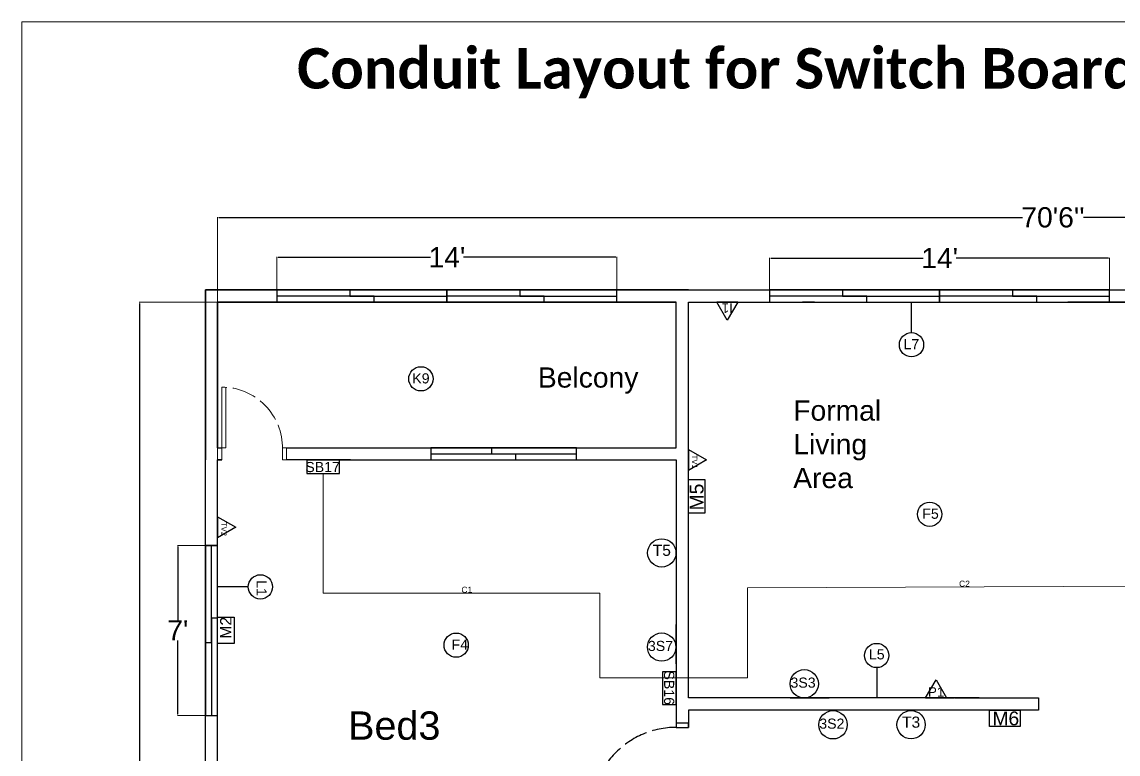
# Model space of a CAD drawing. Header units: inches. Extents: x 1396 to 31789, y 4626 to 27828.
# Drawn here: x 23878 to 24420, y 26458 to 26820 of the extents above; entities that cross this region are included whole.
import ezdxf
from ezdxf.enums import TextEntityAlignment as Align

# ---------------------------------------------------------------- set-up
doc = ezdxf.new("R2010")
doc.units = ezdxf.units.IN
doc.header["$MEASUREMENT"] = 0
doc.linetypes.add('ACAD_ISO02W100', pattern=[15, 12, -3])
doc.layers.add('bath', color=4, linetype='Continuous')
doc.layers.add('SB Grouping and', color=1, linetype='ACAD_ISO02W100')
doc.layers.add('text', color=6, linetype='Continuous', lineweight=9)
doc.styles.add('Arial', font='arial.ttf')
doc.styles.get("Standard").update_dxf_attribs({"font": 'arial.ttf'})
doc.dimstyles.new('civil layout', dxfattribs={"dimtxt": 10, "dimasz": 0.625, "dimexe": 0.18, "dimexo": 0.0625, "dimgap": 0.09, "dimtad": 0, "dimtih": 1, "dimtoh": 1, "dimdec": 1, "dimzin": 0, "dimdsep": 46, "dimlunit": 4, "dimtxsty": 'Standard', "dimcen": 0.09, "dimclrd": 256, "dimclre": 256, "dimclrt": 256, "dimadec": 0, "dimazin": 0, "dimtfac": 1.5, "dimtdec": 1, "dimtofl": 0, "dimtmove": 0, "dimatfit": 0, "dimfxl": 1, "dimtolj": 1, "dimtzin": 0, "dimlwe": -1, "dimarcsym": 0})

# ---------------------------------------------------------------- blocks, each defined once
blk = doc.blocks.new('*D179')
at = {"layer": 'Defpoints', "color": 0, "transparency": 16777216}
for p in [(23974.91, 26681.02), (23936.25, 26081.02), (23974.91, 26081.02)]:
    blk.add_point(p, dxfattribs=at)
at = {"layer": 'text', "transparency": 16777216}
for p, q in [((23974.85, 26681.02), (23936.07, 26681.02)), ((23974.85, 26081.02), (23936.07, 26081.02))]:
    blk.add_line(p, q, dxfattribs=at)
at = {"layer": 'text', "lineweight": -2, "transparency": 16777216}
for p, q in [((23936.25, 26680.39), (23936.25, 26381.02)), ((23936.25, 26081.64), (23936.25, 26370.63))]:
    blk.add_line(p, q, dxfattribs=at)
at = {"layer": 'text', "transparency": 16777216}
for points in [[(23936.15, 26680.39), (23936.36, 26680.39), (23936.25, 26681.02)], [(23936.15, 26081.64), (23936.36, 26081.64), (23936.25, 26081.02)]]:
    blk.add_solid(points, dxfattribs=at)
at = {"layer": 'text', "transparency": 16777216, "insert": (23936.25, 26375.82), "char_height": 10, "attachment_point": 5}
blk.add_mtext("\\A1;50'6''", dxfattribs=at)
blk = doc.blocks.new('*D180')
at = {"layer": 'Defpoints', "color": 0, "transparency": 16777216}
for p in [(23974.91, 26722.87), (23974.91, 26681.02), (24814.91, 26681.02)]:
    blk.add_point(p, dxfattribs=at)
at = {"layer": 'text', "transparency": 16777216}
for p, q in [((23974.91, 26681.08), (23974.91, 26723.05)), ((24814.91, 26681.08), (24814.91, 26723.05))]:
    blk.add_line(p, q, dxfattribs=at)
at = {"layer": 'text', "lineweight": -2, "transparency": 16777216}
for p, q in [((23975.54, 26722.87), (24372.54, 26722.87)), ((24814.29, 26722.87), (24402.71, 26722.87))]:
    blk.add_line(p, q, dxfattribs=at)
at = {"layer": 'text', "transparency": 16777216}
for points in [[(23975.54, 26722.97), (23975.54, 26722.77), (23974.91, 26722.87)], [(24814.29, 26722.97), (24814.29, 26722.77), (24814.91, 26722.87)]]:
    blk.add_solid(points, dxfattribs=at)
at = {"layer": 'text', "transparency": 16777216, "insert": (24387.62, 26722.87), "char_height": 10, "attachment_point": 5}
blk.add_mtext("\\A1;70'6''", dxfattribs=at)
blk = doc.blocks.new('*D184')
at = {"layer": 'Defpoints', "color": 0, "transparency": 16777216}
for p in [(24415.62, 26702.81), (24247.62, 26681.02), (24415.62, 26681.02)]:
    blk.add_point(p, dxfattribs=at)
at = {"layer": 'text', "transparency": 16777216}
for p, q in [((24247.62, 26681.08), (24247.62, 26702.99)), ((24415.62, 26681.08), (24415.62, 26702.99))]:
    blk.add_line(p, q, dxfattribs=at)
at = {"layer": 'text', "lineweight": -2, "transparency": 16777216}
for p, q in [((24248.25, 26702.81), (24323.52, 26702.81)), ((24415, 26702.81), (24339.73, 26702.81))]:
    blk.add_line(p, q, dxfattribs=at)
at = {"layer": 'text', "transparency": 16777216}
for points in [[(24248.25, 26702.92), (24248.25, 26702.71), (24247.62, 26702.81)], [(24415, 26702.92), (24415, 26702.71), (24415.62, 26702.81)]]:
    blk.add_solid(points, dxfattribs=at)
at = {"layer": 'text', "transparency": 16777216, "insert": (24331.62, 26702.81), "char_height": 10, "attachment_point": 5}
blk.add_mtext("\\A1;14'", dxfattribs=at)
blk = doc.blocks.new('*D190')
at = {"layer": 'Defpoints', "color": 0, "transparency": 16777216}
for p in [(24172.19, 26703.19), (24004.19, 26687.02), (24172.19, 26687.02)]:
    blk.add_point(p, dxfattribs=at)
at = {"layer": 'text', "transparency": 16777216}
for p, q in [((24004.19, 26687.08), (24004.19, 26703.37)), ((24172.19, 26687.08), (24172.19, 26703.37))]:
    blk.add_line(p, q, dxfattribs=at)
at = {"layer": 'text', "lineweight": -2, "transparency": 16777216}
for p, q in [((24004.82, 26703.19), (24080.09, 26703.19)), ((24171.57, 26703.19), (24096.3, 26703.19))]:
    blk.add_line(p, q, dxfattribs=at)
at = {"layer": 'text', "transparency": 16777216}
for points in [[(24004.82, 26703.3), (24004.82, 26703.09), (24004.19, 26703.19)], [(24171.57, 26703.3), (24171.57, 26703.09), (24172.19, 26703.19)]]:
    blk.add_solid(points, dxfattribs=at)
at = {"layer": 'text', "transparency": 16777216, "insert": (24088.19, 26703.19), "char_height": 10, "attachment_point": 5}
blk.add_mtext("\\A1;14'", dxfattribs=at)
blk = doc.blocks.new('*D191')
at = {"layer": 'Defpoints', "color": 0, "transparency": 16777216}
for p in [(23968.91, 26560.81), (23955.22, 26476.81), (23968.91, 26476.81)]:
    blk.add_point(p, dxfattribs=at)
at = {"layer": 'text', "transparency": 16777216}
for p, q in [((23968.85, 26560.81), (23955.04, 26560.81)), ((23968.85, 26476.81), (23955.04, 26476.81))]:
    blk.add_line(p, q, dxfattribs=at)
at = {"layer": 'text', "lineweight": -2, "transparency": 16777216}
for p, q in [((23955.22, 26560.19), (23955.22, 26523.9)), ((23955.22, 26477.44), (23955.22, 26513.72))]:
    blk.add_line(p, q, dxfattribs=at)
at = {"layer": 'text', "transparency": 16777216}
for points in [[(23955.11, 26560.19), (23955.32, 26560.19), (23955.22, 26560.81)], [(23955.11, 26477.44), (23955.32, 26477.44), (23955.22, 26476.81)]]:
    blk.add_solid(points, dxfattribs=at)
at = {"layer": 'text', "transparency": 16777216, "insert": (23955.22, 26518.81), "char_height": 10, "attachment_point": 5}
blk.add_mtext("\\A1;7'", dxfattribs=at)

msp = doc.modelspace()

# ---------------------------------------------------------------- linework, layer by layer
at = {"color": 7}
for p, q in [((24207.47, 26485.39), (24207.47, 26681.02)), ((24351.09, 26485.39), (24207.47, 26485.39)), ((24207.47, 26479.3), (24207.47, 26479.39)), ((24351.09, 26479.39), (24207.47, 26479.39))]:
    msp.add_line(p, q, dxfattribs=at)
at = {"color": 0}
for p, q in [((24226.72, 26672.04), (24221.53, 26681.02)), ((24231.9, 26681.02), (24221.53, 26681.02)), ((24231.9, 26681.02), (24226.72, 26672.04)), ((24207.47, 26608.2), (24207.47, 26597.84)), ((24207.47, 26608.2), (24216.45, 26603.02)), ((24216.45, 26603.02), (24207.47, 26597.84)), ((23974.91, 26574.96), (23974.91, 26564.59)), ((23974.91, 26574.96), (23983.89, 26569.77)), ((23983.89, 26569.77), (23974.91, 26564.59)), ((24324.72, 26485.39), (24329.9, 26494.37)), ((24329.9, 26494.37), (24335.08, 26485.39)), ((24324.72, 26485.39), (24335.08, 26485.39))]:
    msp.add_line(p, q, dxfattribs=at)
for p, q in [((24317.73, 26665.95), (24317.73, 26680.95)), ((24431.48, 26680.95), (24412.09, 26680.95)), ((24040.6, 26603.02), (24021.22, 26603.02)), ((23990.05, 26540.3), (23975.05, 26540.3)), ((24201.47, 26502.27), (24201.47, 26521.66)), ((24300.54, 26500.38), (24300.54, 26485.39)), ((24257.72, 26485.39), (24277.1, 26485.39)), ((24288.98, 26479.39), (24269.59, 26479.39))]:
    msp.add_line(p, q)
at = {"color": 143, "true_color": 0x7aafdf}
for p, q in [((24110.19, 26609.02), (24110.19, 26606.02)), ((24080.19, 26606.02), (24152.19, 26606.02)), ((24122.19, 26602.99), (24122.19, 26606.02))]:
    msp.add_line(p, q, dxfattribs=at)
for points in [[(23974.91, 26687.02), (23968.91, 26687.02), (23968.91, 26681.02)], [(24820.91, 26075.02), (23968.91, 26075.02), (23968.91, 26687.02), (24820.91, 26687.02), (24820.91, 26355.45)], [(24207.47, 26687.02), (24207.47, 26687.02), (23968.91, 26687.02), (23968.91, 26603.02)], [(24020.38, 26687.02), (24026.38, 26687.02)], [(24201.47, 26687.02), (24454.58, 26687.02)], [(24263.81, 26687.02), (24269.81, 26687.02)], [(23974.91, 26609.02), (23974.91, 26681.02), (24201.47, 26681.02)], [(23974.91, 26609.02), (23974.91, 26681.02), (24201.47, 26681.02)], [(24018.91, 26609.02), (24201.47, 26609.02), (24201.47, 26681.02), (23974.91, 26681.02), (23974.91, 26609.02), (23976.91, 26609.02)], [(24026.38, 26681.02), (24020.38, 26681.02)], [(24207.47, 26681.02), (24448.58, 26681.02)], [(24207.47, 26681.02), (24394.91, 26681.02)], [(24207.47, 26603.02), (24207.47, 26681.02)], [(24269.81, 26681.02), (24263.81, 26681.02)], [(24448.58, 26681.02), (24394.91, 26681.02)], [(23968.91, 26420.87), (23968.91, 26609.02)], [(23968.91, 26603.02), (23968.91, 26603.02), (23968.91, 26609.02)], [(23968.91, 26603.02), (23968.91, 26609.02)], [(24008.91, 26609.02), (24012.91, 26609.02)], [(24012.91, 26609.02), (24018.91, 26609.02)], [(24018.91, 26609.02), (24201.47, 26609.02)], [(24018.91, 26609.02), (24024.91, 26609.02)], [(23974.91, 26426.87), (23974.91, 26603.02)], [(23974.91, 26426.87), (23974.91, 26603.02)], [(23974.91, 26603.02), (23976.91, 26603.02)], [(24079.14, 26426.87), (23974.91, 26426.87), (23974.91, 26603.02), (23976.91, 26603.02)], [(23974.91, 26603.02), (23976.91, 26603.02)], [(23976.91, 26603.02), (23974.91, 26603.02)], [(24012.91, 26603.02), (24008.91, 26603.02)], [(24018.91, 26603.02), (24012.91, 26603.02)], [(24018.91, 26603.02), (24201.47, 26603.02)], [(24024.91, 26603.02), (24018.91, 26603.02)], [(24201.47, 26603.02), (24201.47, 26470.87)], [(24326.53, 26485.39), (24332.53, 26485.39)], [(24332.71, 26485.39), (24338.71, 26485.39)], [(24338.9, 26485.39), (24344.9, 26485.39)], [(24345.09, 26485.39), (24380.52, 26485.39), (24380.52, 26479.39), (24345.09, 26479.39)], [(24207.47, 26479.3), (24207.47, 26470.87)], [(24332.71, 26479.39), (24326.53, 26479.39)], [(24332.53, 26479.39), (24326.53, 26479.39)], [(24338.9, 26479.39), (24332.71, 26479.39)], [(24338.71, 26479.39), (24332.71, 26479.39)], [(24345.09, 26479.39), (24338.9, 26479.39)], [(24344.9, 26479.39), (24338.9, 26479.39)]]:
    msp.add_lwpolyline(points)
for points in [[(24004.19, 26681.02), (24088.19, 26681.02), (24088.19, 26687.02), (24004.19, 26687.02)], [(24004.19, 26681.02), (24052.19, 26681.02), (24052.19, 26684.02), (24004.19, 26684.02)], [(24040.19, 26684.02), (24088.19, 26684.02), (24088.19, 26687.02), (24040.19, 26687.02)], [(24088.19, 26681.02), (24172.19, 26681.02), (24172.19, 26687.02), (24088.19, 26687.02)], [(24088.19, 26681.02), (24136.19, 26681.02), (24136.19, 26684.02), (24088.19, 26684.02)], [(24124.19, 26684.02), (24172.19, 26684.02), (24172.19, 26687.02), (24124.19, 26687.02)], [(24247.62, 26681.02), (24331.62, 26681.02), (24331.62, 26687.02), (24247.62, 26687.02)], [(24247.62, 26681.02), (24295.62, 26681.02), (24295.62, 26684.02), (24247.62, 26684.02)], [(24283.62, 26684.02), (24331.62, 26684.02), (24331.62, 26687.02), (24283.62, 26687.02)], [(24331.62, 26681.02), (24415.62, 26681.02), (24415.62, 26687.02), (24331.62, 26687.02)], [(24331.62, 26681.02), (24379.62, 26681.02), (24379.62, 26684.02), (24331.62, 26684.02)], [(24367.62, 26684.02), (24415.62, 26684.02), (24415.62, 26687.02), (24367.62, 26687.02)], [(24080.19, 26603.02), (24152.19, 26603.02), (24152.19, 26609.02), (24080.19, 26609.02)], [(23974.91, 26476.81), (23974.91, 26560.81), (23968.91, 26560.81), (23968.91, 26476.81)], [(23971.91, 26512.81), (23971.91, 26560.81), (23968.91, 26560.81), (23968.91, 26512.81)], [(23974.91, 26476.81), (23974.91, 26524.81), (23971.91, 26524.81), (23971.91, 26476.81)]]:
    msp.add_lwpolyline(points, close=True, dxfattribs=at)
for points in [[(24006.91, 26609.02), (24006.91, 26609.02)], [(24018.91, 26596.29), (24035.11, 26596.29), (24035.11, 26603.02), (24018.91, 26603.02)], [(24207.47, 26576.73), (24207.47, 26593.37), (24215.65, 26593.37), (24215.65, 26576.73)], [(23974.91, 26512.34), (23974.91, 26525.28), (23983.09, 26525.28), (23983.09, 26512.34)], [(24194.74, 26498.3), (24194.74, 26482.11), (24201.47, 26482.11), (24201.47, 26498.3)], [(24356.33, 26479.39), (24371.43, 26479.39), (24371.43, 26471.22), (24356.33, 26471.22)]]:
    msp.add_lwpolyline(points, close=True)
for points in [[(23968.91, 26560.81), (23974.91, 26560.81)], [(23971.91, 26560.81), (23974.91, 26560.81)]]:
    msp.add_lwpolyline(points, dxfattribs=at)
at = {"color": 1}
msp.add_lwpolyline([(24207.47, 26470.87), (24207.47, 26472.87), (24201.47, 26472.87), (24201.47, 26470.87)], dxfattribs=at)
msp.add_lwpolyline([(24201.47, 26472.87), (24201.47, 26470.87), (24207.47, 26470.87), (24207.47, 26472.87)], close=True, dxfattribs=at)
for centre, radius in [((24317.73, 26659.95), 6), ((24075.33, 26643.11), 6), ((24326.72, 26576.2), 6), ((24194.35, 26557.1), 7), ((23996.05, 26540.3), 6), ((24092.75, 26511.5), 6), ((24194.28, 26510.53), 7), ((24300.54, 26506.38), 6), ((24264.72, 26492.39), 7), ((24278.94, 26472.13), 7), ((24317.52, 26472.17), 7)]:
    msp.add_circle(centre, radius)
at = {"color": 1, "linetype": 'ACAD_ISO02W100'}
msp.add_arc((24201.47, 26428.87), 42, 90, 180, dxfattribs=at)
at = {"layer": 'text', "color": 1}
for p, q in [((23976.91, 26609.02), (23976.91, 26639.02)), ((23978.91, 26609.02), (23978.91, 26639.02))]:
    msp.add_line(p, q, dxfattribs=at)
at = {"layer": 'text', "color": 1, "linetype": 'Continuous'}
for p, q in [((24027.01, 26596.29), (24027.01, 26537.27)), ((24027.01, 26537.27), (24163.72, 26537.27)), ((24163.72, 26537.27), (24163.72, 26495.27)), ((24236.72, 26539.77), (24445.72, 26540.77)), ((24236.72, 26526.77), (24236.72, 26539.77)), ((24236.72, 26495.27), (24236.72, 26526.77)), ((24163.72, 26495.27), (24194.74, 26495.27)), ((24194.74, 26495.27), (24236.72, 26495.27))]:
    msp.add_line(p, q, dxfattribs=at)
at = {"layer": 'text', "color": 0}
msp.add_lwpolyline([(23878.22, 26819.5), (25004.78, 26819.5), (25004.78, 26035.39), (23878.22, 26035.39)], close=True, dxfattribs=at)
at = {"layer": 'text', "color": 1}
for points in [[(23976.91, 26603.02), (23974.91, 26603.02), (23974.91, 26609.02), (23978.91, 26609.02)], [(24006.91, 26609.02), (24008.91, 26609.02), (24008.91, 26603.02), (24006.91, 26603.02)]]:
    msp.add_lwpolyline(points, dxfattribs=at)
for points in [[(23976.91, 26609.02), (23976.91, 26603.02), (23974.91, 26603.02), (23974.91, 26609.02)], [(24008.91, 26609.02), (24008.91, 26603.02), (24006.91, 26603.02), (24006.91, 26609.02)]]:
    msp.add_lwpolyline(points, close=True, dxfattribs=at)
at = {"layer": 'text', "color": 1, "linetype": 'ACAD_ISO02W100'}
msp.add_arc((23976.91, 26609.02), 30, 359.0452, 90, dxfattribs=at)

# ---------------------------------------------------------------- texts
at = {"color": 0, "style": 'Arial'}
msp.add_text('I1', height=4.666, rotation=180, dxfattribs=at).set_placement((24226.72, 26678.03), align=Align.MIDDLE_CENTER)
for s, p in [('L7', (24313.77, 26657.75)), ('K9', (24071.08, 26640.85)), ('SB17', (24018.22, 26597.03)), ('F5', (24323.05, 26573.94)), ('F4', (24090.49, 26509.25)), ('L5', (24296.68, 26504.46))]:
    msp.add_text(s, height=5).set_placement(p)
for s, p in [('L1', (23994.12, 26543.62)), ('SB16', (24195.49, 26498.99))]:
    msp.add_text(s, height=5, rotation=270).set_placement(p)
msp.add_text('P1', height=4.666, dxfattribs=at).set_placement((24329.9, 26488.38), align=Align.MIDDLE_CENTER)
at = {"attachment_point": 1, "rotation": 90}
for s, width, gutter_width, insert, char_height in [('{\\C1;M5}', 32.0118, 1.36, (24208.15, 26578.1), 6.811), ('{\\C1;M2}', 26.2147, 1.12, (23976.14, 26514.68), 5.578)]:
    msp.add_mtext_dynamic_manual_height_columns(s, width=width, gutter_width=gutter_width, heights=[0], dxfattribs=dict(at, insert=insert, char_height=char_height))
at = {"width": 10, "attachment_point": 6}
for s, insert, char_height in [('T5', (24198.85, 26558.34), 5.5), ('3S7', (24199.92, 26511.08), 5), ('3S3', (24270.36, 26492.95), 5), ('3S2', (24284.58, 26472.68), 5), ('T3', (24322.02, 26473.41), 5.5)]:
    msp.add_mtext(s, dxfattribs=dict(at, insert=insert, char_height=char_height))
at = {"insert": (24357.7, 26478.71), "char_height": 6.811, "attachment_point": 1}
msp.add_mtext_dynamic_manual_height_columns('{\\C1;M6}', width=32.0118, gutter_width=1.36, heights=[0], dxfattribs=at)
at = {"layer": 'bath', "color": 4, "linetype": 'ACAD_ISO02W100', "char_height": 2.7, "attachment_point": 1, "rotation": 270}
for s, insert in [('{\\C31;\\c6737150;TV1}', (24211.96, 26605.61)), ('{\\C31;\\c6737150;TV2}', (23979.4, 26572.36))]:
    msp.add_mtext_dynamic_manual_height_columns(s, width=7.776, gutter_width=0.9, heights=[0], dxfattribs=dict(at, insert=insert))
at = {"layer": 'SB Grouping and', "linetype": 'ACAD_ISO02W100', "char_height": 3, "attachment_point": 1}
for s, insert in [('C2', (24341.22, 26543.37)), ('C1', (24095.36, 26540.37))]:
    msp.add_mtext_dynamic_manual_height_columns(s, width=5.5, gutter_width=1, heights=[0], dxfattribs=dict(at, insert=insert))
at = {"layer": 'text', "color": 0, "insert": (24014.22, 26806.54), "char_height": 20, "attachment_point": 1}
msp.add_mtext_dynamic_manual_height_columns('{\\fCalibri|b1|i0|c0|p34;Conduit Layout for Switch Board Grouping & Connection}', width=1307.5361, gutter_width=1, heights=[0], dxfattribs=at)
at = {"layer": 'text', "attachment_point": 1}
for s, width, gutter_width, insert, char_height in [('Belcony', 43.4977, 1, (24133.12, 26648.78), 10), ('Formal Living Area', 48.799, 1, (24259.29, 26632.45), 10), ('Bed3', 67.3511, 1.4, (24039.34, 26478.75), 13.994)]:
    msp.add_mtext_dynamic_manual_height_columns(s, width=width, gutter_width=gutter_width, heights=[0], dxfattribs=dict(at, insert=insert, char_height=char_height))

# ---------------------------------------------------------------- dimensions: what is measured, and where the dimension line sits
at = {"layer": 'text', "color": 2, "true_color": 0xf1eb1f}
dim = msp.add_linear_dim(base=(23974.91, 26722.87), p1=(24814.91, 26681.02), p2=(23974.91, 26681.02), text="<>6''", dimstyle='civil layout', dxfattribs=at)
dim.commit()
dim.dimension.update_dxf_attribs({"geometry": '*D180', "text_midpoint": (24387.62, 26722.87), "dimtype": 160})
at = {"layer": 'text', "color": 7}
dim = msp.add_linear_dim(base=(24172.19, 26703.19), p1=(24004.19, 26687.02), p2=(24172.19, 26687.02), dimstyle='civil layout', dxfattribs=at)
dim.commit()
dim.dimension.update_dxf_attribs({"geometry": '*D190', "text_midpoint": (24088.19, 26703.19)})
at = {"layer": 'text', "color": 217, "true_color": 0x93278f}
dim = msp.add_linear_dim(base=(24415.62, 26702.81), p1=(24247.62, 26681.02), p2=(24415.62, 26681.02), dimstyle='civil layout', dxfattribs=at)
dim.commit()
dim.dimension.update_dxf_attribs({"geometry": '*D184', "text_midpoint": (24331.62, 26702.81), "dimtype": 160})
at = {"layer": 'text', "color": 2, "true_color": 0xf1eb1f}
dim = msp.add_linear_dim(base=(23936.25, 26081.02), p1=(23974.91, 26681.02), p2=(23974.91, 26081.02), angle=90, text="<>6''", dimstyle='civil layout', dxfattribs=at)
dim.commit()
dim.dimension.update_dxf_attribs({"geometry": '*D179', "text_midpoint": (23936.25, 26375.82), "dimtype": 160})
at = {"layer": 'text', "color": 7}
dim = msp.add_linear_dim(base=(23955.22, 26476.81), p1=(23968.91, 26560.81), p2=(23968.91, 26476.81), angle=90, dimstyle='civil layout', dxfattribs=at)
dim.commit()
dim.dimension.update_dxf_attribs({"geometry": '*D191', "text_midpoint": (23955.22, 26518.81)})

doc.saveas('drawing.dxf')
